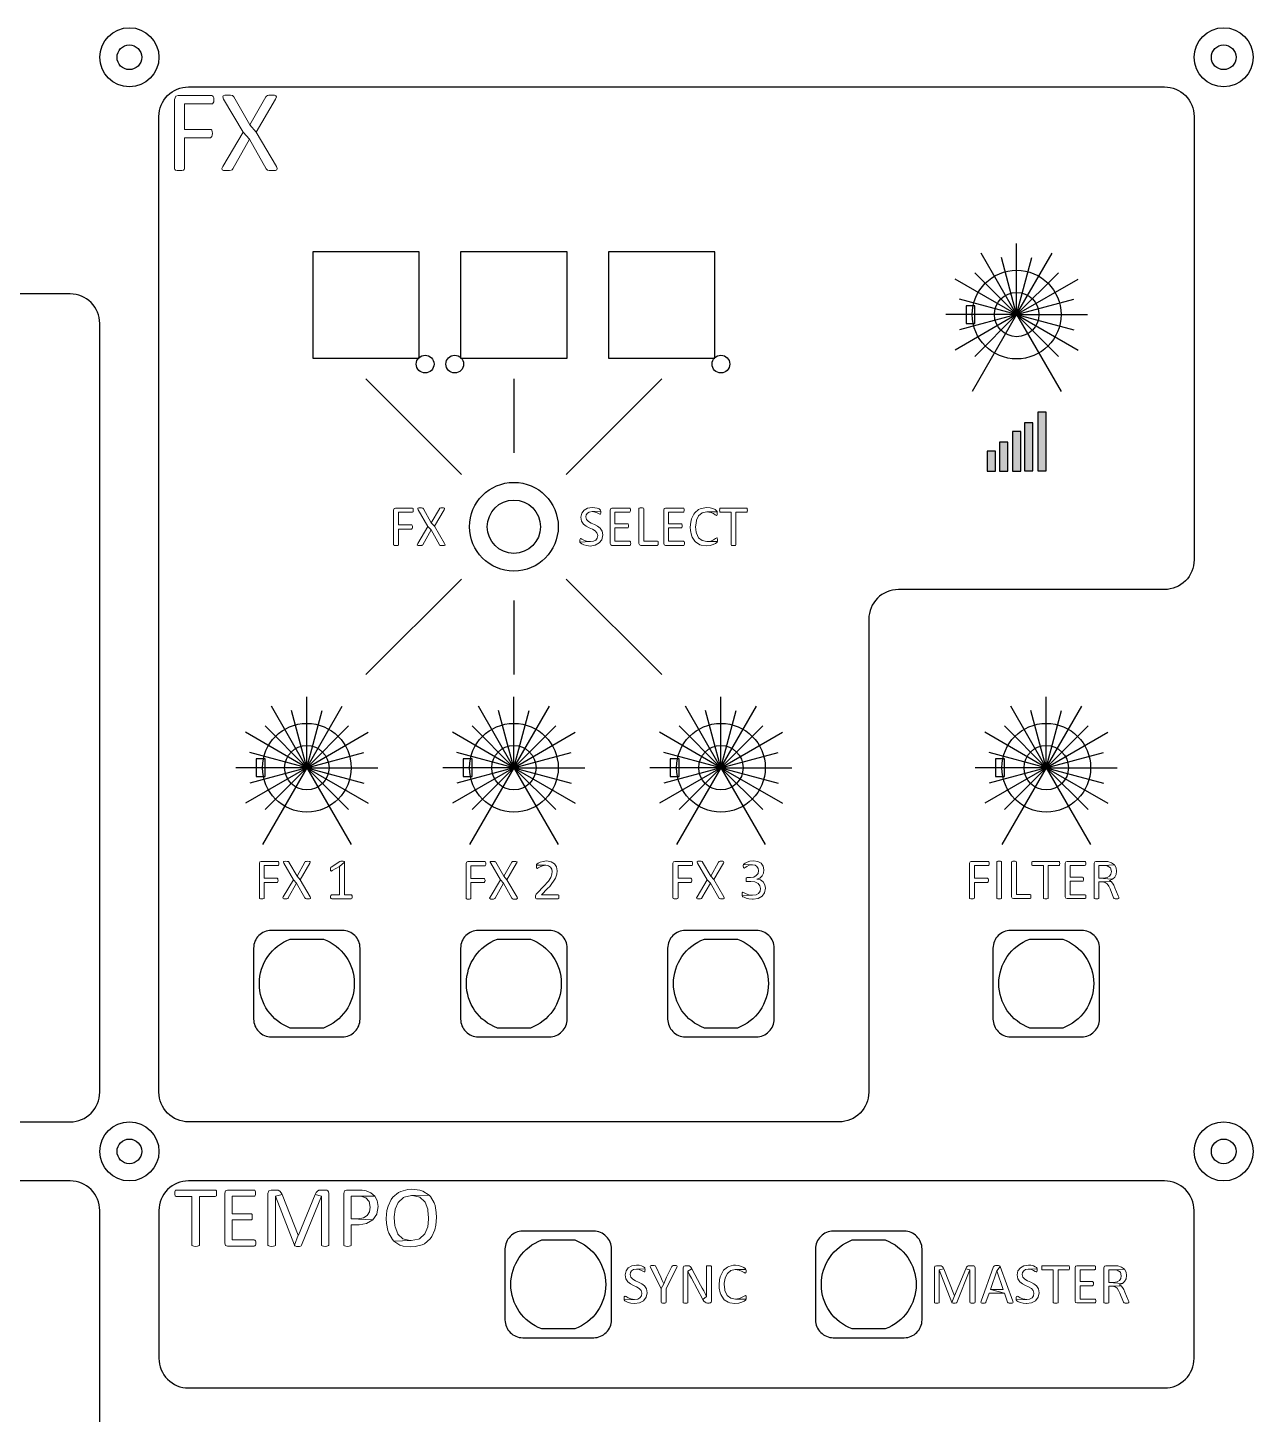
# Model space of a CAD drawing. Extents: x 0 to 1200, y 0 to 890.
# Drawn here: x 785.6 to 1200, y 421.1 to 890 of the extents above; entities that cross this region are included whole.
import ezdxf

# ---------------------------------------------------------------- set-up
doc = ezdxf.new("R2010")
doc.units = 0
doc.header["$MEASUREMENT"] = 0
for name, color, linetype in [('FRONT', 174, 'CONTINUOUS'), ('LABELS__CHASSIS_', 7, 'CONTINUOUS'), ('PANEL', 94, 'CONTINUOUS')]:
    doc.layers.add(name, color=color, linetype=linetype)

msp = doc.modelspace()

# ---------------------------------------------------------------- hatches: boundary and pattern name
at = {"layer": 'LABELS__CHASSIS_'}
for points in [[(1127.21, 740.1), (1130, 740.1), (1130, 760), (1127.21, 760)], [(1122.69, 740.15), (1125.48, 740.15), (1125.48, 756.39), (1122.69, 756.39)], [(1118.58, 740.05), (1121.38, 740.05), (1121.38, 753.44), (1118.58, 753.44)], [(1110, 740), (1112.83, 740), (1112.83, 746.77), (1110, 746.77)], [(1114.19, 740), (1117.02, 740), (1117.02, 749.87), (1114.19, 749.87)]]:
    msp.add_hatch(color=256, dxfattribs=at).paths.add_polyline_path(points)

# ---------------------------------------------------------------- linework, layer by layer
at = {"layer": 'FRONT', "linetype": 'Continuous'}
for points in [[(810, 880, -1), (830, 880, -1)], [(1180, 880, -1), (1200, 880, -1)], [(1105, 793, -1), (1135, 793, -1)], [(935, 721.25, -1), (965, 721.25, -1)], [(865, 639.75, -1), (895, 639.75, -1)], [(935, 639.75, -1), (965, 639.75, -1)], [(1005, 639.75, -1), (1035, 639.75, -1)], [(1115, 639.75, -1), (1145, 639.75, -1)], [(868, 548.75), (892, 548.75, 0.414214), (898, 554.75), (898, 578.75, 0.414214), (892, 584.75), (868, 584.75, 0.414214), (862, 578.75), (862, 554.75, 0.414214)], [(938, 548.75), (962, 548.75, 0.414214), (968, 554.75), (968, 578.75, 0.414214), (962, 584.75), (938, 584.75, 0.414214), (932, 578.75), (932, 554.75, 0.414214)], [(1008, 548.75), (1032, 548.75, 0.414214), (1038, 554.75), (1038, 578.75, 0.414214), (1032, 584.75), (1008, 584.75, 0.414214), (1002, 578.75), (1002, 554.75, 0.414214)], [(1118, 548.75), (1142, 548.75, 0.414214), (1148, 554.75), (1148, 578.75, 0.414214), (1142, 584.75), (1118, 584.75, 0.414214), (1112, 578.75), (1112, 554.75, 0.414214)], [(810, 510, -1), (830, 510, -1)], [(1180, 510, -1), (1200, 510, -1)], [(953, 447), (977, 447, 0.414214), (983, 453), (983, 477, 0.414214), (977, 483), (953, 483, 0.414214), (947, 477), (947, 453, 0.414214)], [(1058, 447), (1082, 447, 0.414214), (1088, 453), (1088, 477, 0.414214), (1082, 483), (1058, 483, 0.414214), (1052, 477), (1052, 453, 0.414214)]]:
    msp.add_lwpolyline(points, format="xyb", close=True, dxfattribs=at)
at = {"layer": 'LABELS__CHASSIS_', "linetype": 'Continuous'}
for p, q in [((1120, 793), (1120, 817)), ((1120, 793), (1108, 813.78)), ((1120, 793), (1114.82, 812.32)), ((1120, 793), (1132, 813.78)), ((1120, 793), (1125.18, 812.32)), ((1120, 793), (1105.86, 807.14)), ((1120, 793), (1134.14, 807.14)), ((1120, 793), (1099.22, 805)), ((1120, 793), (1140.78, 805)), ((1120, 793), (1100.68, 798.18)), ((1120, 793), (1139.32, 798.18)), ((1120, 793), (1096, 793)), ((1120, 793), (1099.22, 781)), ((1120, 793), (1100.68, 787.82)), ((1120, 793), (1105, 767.02)), ((1120, 793), (1105.86, 778.86)), ((1120, 793), (1135, 767.02)), ((1120, 793), (1144, 793)), ((1120, 793), (1140.78, 781)), ((1120, 793), (1134.14, 778.86)), ((1120, 793), (1139.32, 787.82)), ((900, 771.25), (932.32, 738.93)), ((950, 771.25), (950, 746.25)), ((1000, 771.25), (967.68, 738.93)), ((932.32, 703.57), (900, 671.25)), ((967.68, 703.57), (1000, 671.25)), ((950, 696.25), (950, 671.25)), ((880, 639.75), (880, 663.75)), ((950, 639.75), (950, 663.75)), ((1020, 639.75), (1020, 663.75)), ((1130, 639.75), (1130, 663.75)), ((880, 639.75), (868, 660.53)), ((880, 639.75), (874.82, 659.07)), ((880, 639.75), (892, 660.53)), ((880, 639.75), (885.18, 659.07)), ((950, 639.75), (938, 660.53)), ((950, 639.75), (944.82, 659.07)), ((950, 639.75), (962, 660.53)), ((950, 639.75), (955.18, 659.07)), ((1020, 639.75), (1008, 660.53)), ((1020, 639.75), (1014.82, 659.07)), ((1020, 639.75), (1032, 660.53)), ((1020, 639.75), (1025.18, 659.07)), ((1130, 639.75), (1118, 660.53)), ((1130, 639.75), (1124.82, 659.07)), ((1130, 639.75), (1142, 660.53)), ((1130, 639.75), (1135.18, 659.07)), ((880, 639.75), (865.86, 653.89)), ((880, 639.75), (894.14, 653.89)), ((950, 639.75), (935.86, 653.89)), ((950, 639.75), (964.14, 653.89)), ((1020, 639.75), (1005.86, 653.89)), ((1020, 639.75), (1034.14, 653.89)), ((1130, 639.75), (1115.86, 653.89)), ((1130, 639.75), (1144.14, 653.89)), ((880, 639.75), (859.22, 651.75)), ((880, 639.75), (900.78, 651.75)), ((950, 639.75), (929.22, 651.75)), ((950, 639.75), (970.78, 651.75)), ((1020, 639.75), (999.22, 651.75)), ((1020, 639.75), (1040.78, 651.75)), ((1130, 639.75), (1109.22, 651.75)), ((1130, 639.75), (1150.78, 651.75)), ((880, 639.75), (860.68, 644.93)), ((880, 639.75), (899.32, 644.93)), ((950, 639.75), (930.68, 644.93)), ((950, 639.75), (969.32, 644.93)), ((1020, 639.75), (1000.68, 644.93)), ((1020, 639.75), (1039.32, 644.93)), ((1130, 639.75), (1110.68, 644.93)), ((1130, 639.75), (1149.32, 644.93)), ((880, 639.75), (856, 639.75)), ((880, 639.75), (859.22, 627.75)), ((880, 639.75), (860.68, 634.57)), ((880, 639.75), (865, 613.77)), ((880, 639.75), (865.86, 625.61)), ((880, 639.75), (895, 613.77)), ((880, 639.75), (904, 639.75)), ((880, 639.75), (900.78, 627.75)), ((880, 639.75), (894.14, 625.61)), ((880, 639.75), (899.32, 634.57)), ((950, 639.75), (926, 639.75)), ((950, 639.75), (929.22, 627.75)), ((950, 639.75), (930.68, 634.57)), ((950, 639.75), (935, 613.77)), ((950, 639.75), (935.86, 625.61)), ((950, 639.75), (965, 613.77)), ((950, 639.75), (974, 639.75)), ((950, 639.75), (970.78, 627.75)), ((950, 639.75), (964.14, 625.61)), ((950, 639.75), (969.32, 634.57)), ((1020, 639.75), (996, 639.75)), ((1020, 639.75), (999.22, 627.75)), ((1020, 639.75), (1000.68, 634.57)), ((1020, 639.75), (1005, 613.77)), ((1020, 639.75), (1005.86, 625.61)), ((1020, 639.75), (1035, 613.77)), ((1020, 639.75), (1044, 639.75)), ((1020, 639.75), (1040.78, 627.75)), ((1020, 639.75), (1034.14, 625.61)), ((1020, 639.75), (1039.32, 634.57)), ((1130, 639.75), (1106, 639.75)), ((1130, 639.75), (1109.22, 627.75)), ((1130, 639.75), (1110.68, 634.57)), ((1130, 639.75), (1115, 613.77)), ((1130, 639.75), (1115.86, 625.61)), ((1130, 639.75), (1145, 613.77)), ((1130, 639.75), (1154, 639.75)), ((1130, 639.75), (1150.78, 627.75)), ((1130, 639.75), (1144.14, 625.61)), ((1130, 639.75), (1149.32, 634.57))]:
    msp.add_line(p, q, dxfattribs=at)
for points in [[(1060, 520), (840, 520, -0.414214), (830, 530), (830, 860, -0.414214), (840, 870), (1040, 870), (1070, 870), (1170, 870, -0.414214), (1180, 860), (1180, 710, -0.414214), (1170, 700), (1080, 700, 0.414214), (1070, 690), (1070, 530, -0.414214)], [(400, 520), (800, 520, 0.414214), (810, 530), (810, 790, 0.414214), (800, 800), (400, 800, 0.414214), (390, 790), (390, 530, 0.414214)], [(400, 240), (800, 240, 0.414214), (810, 250), (810, 490, 0.414214), (800, 500), (400, 500, 0.414214), (390, 490), (390, 250, 0.414214)], [(840, 430), (1170, 430, 0.414214), (1180, 440), (1180, 490, 0.414214), (1170, 500), (840, 500, 0.414214), (830, 490), (830, 440, 0.414214)]]:
    msp.add_lwpolyline(points, format="xyb", close=True, dxfattribs=at)
at = {"layer": 'LABELS__CHASSIS_', "lineweight": 0}
for points in [[(847.92, 867.12), (836.5, 867.12), (835.68, 866.82), (835.31, 865.71), (835.31, 842.28), (835.38, 842.05), (835.61, 841.83), (836.13, 841.76), (836.94, 841.68), (837.76, 841.76), (838.28, 841.83), (838.57, 842.05), (838.65, 842.28), (838.65, 852.81), (847.4, 852.81), (847.62, 852.95), (847.84, 853.18), (847.99, 853.62), (848.06, 854.21), (847.99, 854.96), (847.84, 855.33), (847.62, 855.55), (847.4, 855.62), (838.65, 855.62), (838.65, 864.23), (847.92, 864.23), (848.14, 864.3), (848.36, 864.6), (848.51, 864.97), (848.51, 865.63), (848.51, 866.3), (848.36, 866.75), (848.14, 866.97)], [(853.25, 867.19), (852.22, 867.19), (851.7, 866.97), (851.62, 866.6), (851.85, 865.86), (858.45, 854.66), (860.6, 852.36), (866.23, 842.28), (866.45, 842.05), (866.75, 841.83), (867.27, 841.76), (868.23, 841.68), (869.35, 841.76), (869.87, 841.91), (870.01, 842.35), (869.72, 843.02), (862.89, 854.73), (860.74, 857.11), (855.33, 866.6), (855.11, 866.9), (854.81, 867.12), (854.22, 867.19)], [(868.09, 867.19), (867.2, 867.19), (866.68, 867.12), (866.38, 866.9), (866.16, 866.6), (860.74, 857.11), (862.89, 854.73), (869.42, 865.86), (869.72, 866.6), (869.57, 866.97), (869.05, 867.19)], [(858.45, 854.66), (851.55, 843.02), (851.25, 842.35), (851.4, 841.91), (851.85, 841.76), (852.88, 841.68), (853.85, 841.76), (854.37, 841.83), (854.74, 841.98), (854.96, 842.28), (860.6, 852.36)], [(915.63, 727.54), (909.99, 727.54), (909.54, 727.4), (909.32, 726.88), (909.32, 715.16), (909.4, 715.09), (909.54, 714.94), (909.77, 714.94), (910.21, 714.86), (910.58, 714.94), (910.88, 714.94), (910.95, 715.09), (911.03, 715.16), (911.03, 720.43), (915.4, 720.43), (915.55, 720.5), (915.63, 720.65), (915.7, 720.87), (915.7, 721.17), (915.7, 721.46), (915.63, 721.69), (915.55, 721.84), (915.4, 721.84), (911.03, 721.84), (911.03, 726.14), (915.63, 726.14), (915.77, 726.21), (915.92, 726.28), (916, 726.51), (916, 726.88), (916, 727.17), (915.92, 727.4), (915.77, 727.54)], [(918.37, 727.62), (917.85, 727.62), (917.55, 727.54), (917.48, 727.32), (917.63, 726.95), (920.96, 721.32), (922, 720.2), (924.82, 715.16), (924.89, 715.01), (925.04, 714.94), (925.34, 714.86), (925.86, 714.86), (926.38, 714.94), (926.67, 715.01), (926.75, 715.16), (926.6, 715.53), (923.19, 721.39), (922.08, 722.58), (919.41, 727.32), (919.26, 727.47), (919.11, 727.54), (918.81, 727.62)], [(925.71, 727.62), (925.27, 727.62), (925.04, 727.54), (924.89, 727.47), (924.82, 727.32), (922.08, 722.58), (923.19, 721.39), (926.45, 726.95), (926.6, 727.32), (926.53, 727.54), (926.23, 727.62)], [(976.51, 727.77), (974.95, 727.54), (973.76, 726.88), (972.95, 725.84), (972.65, 724.43), (972.87, 723.1), (973.54, 722.13), (974.43, 721.46), (975.47, 720.87), (976.58, 720.43), (977.47, 719.91), (978.06, 719.24), (978.36, 718.28), (978.14, 717.39), (977.69, 716.72), (976.88, 716.35), (975.91, 716.2), (972.35, 716.05), (972.58, 715.75), (972.95, 715.46), (973.69, 715.09), (974.65, 714.86), (975.84, 714.72), (975.84, 714.72), (977.47, 715.01), (978.88, 715.75), (979.77, 716.87), (980.06, 718.5), (979.84, 719.76), (979.18, 720.72), (978.29, 721.46), (977.25, 721.98), (976.13, 722.5), (975.24, 723.02), (974.58, 723.69), (974.36, 724.58), (974.5, 725.32), (974.87, 725.84), (975.47, 726.21), (976.43, 726.36), (979.4, 726.51), (979.32, 726.73), (979.32, 726.8), (979.18, 726.95), (978.8, 727.25), (978.14, 727.47), (977.32, 727.69)], [(989.11, 727.54), (983.11, 727.54), (982.73, 727.4), (982.51, 726.88), (982.51, 715.61), (982.73, 715.09), (983.11, 714.94), (989.19, 714.94), (989.33, 714.94), (989.41, 715.09), (989.48, 715.31), (989.56, 715.61), (989.48, 715.98), (989.41, 716.2), (989.33, 716.27), (989.19, 716.35), (984.14, 716.35), (984.14, 720.87), (988.44, 720.87), (988.59, 720.87), (988.67, 721.02), (988.74, 721.24), (988.74, 721.54), (988.74, 721.84), (988.67, 722.06), (988.59, 722.21), (988.44, 722.21), (984.14, 722.21), (984.14, 726.21), (989.11, 726.21), (989.26, 726.21), (989.33, 726.36), (989.41, 726.58), (989.41, 726.88), (989.41, 727.17), (989.33, 727.4), (989.26, 727.54)], [(993.12, 727.62), (992.67, 727.62), (992.45, 727.54), (992.3, 727.47), (992.23, 727.32), (992.23, 715.61), (992.45, 715.09), (992.89, 714.94), (998.46, 714.94), (998.6, 715.01), (998.75, 715.09), (998.75, 715.31), (998.83, 715.68), (998.75, 715.98), (998.75, 716.2), (998.6, 716.35), (998.46, 716.42), (993.93, 716.42), (993.93, 727.32), (993.86, 727.47), (993.78, 727.54), (993.49, 727.62)], [(1007.28, 727.54), (1001.27, 727.54), (1000.83, 727.4), (1000.68, 726.88), (1000.68, 715.61), (1000.83, 715.09), (1001.27, 714.94), (1007.35, 714.94), (1007.5, 714.94), (1007.58, 715.09), (1007.65, 715.31), (1007.65, 715.61), (1007.65, 715.98), (1007.58, 716.2), (1007.5, 716.27), (1007.35, 716.35), (1002.31, 716.35), (1002.31, 720.87), (1006.54, 720.87), (1006.69, 720.87), (1006.83, 721.02), (1006.91, 721.24), (1006.91, 721.54), (1006.91, 721.84), (1006.83, 722.06), (1006.69, 722.21), (1006.54, 722.21), (1002.31, 722.21), (1002.31, 726.21), (1007.28, 726.21), (1007.43, 726.21), (1007.5, 726.36), (1007.58, 726.58), (1007.58, 726.88), (1007.58, 727.17), (1007.5, 727.4), (1007.43, 727.54)], [(1015.21, 727.77), (1014.55, 727.69), (1012.99, 727.25), (1012.47, 727.03), (1011.21, 725.99), (1010.84, 725.47), (1010.1, 723.91), (1009.8, 722.8), (1009.65, 721.09), (1009.73, 719.98), (1010.1, 718.35), (1010.25, 717.76), (1011.14, 716.42), (1011.43, 716.13), (1012.84, 715.16), (1013.36, 715.01), (1015.07, 714.79), (1016.33, 714.94), (1017.44, 715.24), (1018.18, 715.61), (1018.63, 715.9), (1018.7, 716.05), (1018.77, 716.27), (1015.29, 716.27), (1013.66, 716.57), (1012.47, 717.53), (1012.47, 717.53), (1011.73, 719.09), (1011.65, 719.46), (1011.43, 721.17), (1011.51, 721.76), (1011.73, 723.32), (1011.73, 723.47), (1012.47, 724.95), (1013.66, 725.91), (1015.21, 726.28), (1018.77, 726.28), (1018.7, 726.51), (1018.48, 726.66), (1018.03, 727.03), (1017.22, 727.4), (1016.33, 727.62)], [(1028.64, 727.54), (1019.89, 727.54), (1019.74, 727.54), (1019.59, 727.4), (1019.59, 727.17), (1019.51, 726.88), (1019.59, 726.51), (1019.59, 726.28), (1019.74, 726.21), (1019.89, 726.14), (1023.45, 726.14), (1023.45, 715.16), (1023.45, 715.09), (1023.59, 714.94), (1023.89, 714.94), (1024.26, 714.86), (1024.63, 714.94), (1024.93, 714.94), (1025.08, 715.09), (1025.08, 715.16), (1025.08, 726.14), (1028.64, 726.14), (1028.78, 726.21), (1028.93, 726.28), (1028.93, 726.51), (1029.01, 726.88), (1028.93, 727.17), (1028.93, 727.4), (1028.78, 727.54)], [(979.4, 726.51), (976.43, 726.36), (977.47, 726.21), (978.21, 725.91), (978.8, 725.62), (979.1, 725.47), (979.25, 725.54), (979.32, 725.62), (979.4, 725.84), (979.4, 726.21)], [(1018.77, 726.28), (1015.21, 726.28), (1016.55, 726.06), (1017.51, 725.69), (1018.11, 725.25), (1018.48, 725.02), (1018.63, 725.1), (1018.7, 725.25), (1018.77, 725.47), (1018.77, 725.77), (1018.77, 726.06)], [(920.96, 721.32), (917.48, 715.53), (917.33, 715.16), (917.4, 715.01), (917.63, 714.94), (918.15, 714.86), (918.59, 714.86), (918.89, 714.94), (919.04, 715.01), (919.18, 715.16), (922, 720.2)], [(1018.63, 717.46), (1018.18, 717.31), (1017.51, 716.87), (1016.55, 716.42), (1015.29, 716.27), (1018.77, 716.27), (1018.85, 716.42), (1018.85, 716.72), (1018.85, 717.09), (1018.77, 717.31), (1018.7, 717.46)], [(972.65, 717.24), (972.5, 717.24), (972.43, 717.09), (972.35, 716.87), (972.35, 716.5), (972.35, 716.05), (975.91, 716.2), (974.58, 716.35), (973.69, 716.72), (973.02, 717.09)], [(870.24, 608.08), (864.53, 608.08), (864.09, 607.93), (863.94, 607.42), (863.94, 595.7), (863.94, 595.55), (864.09, 595.48), (864.31, 595.4), (864.76, 595.4), (865.13, 595.4), (865.42, 595.48), (865.57, 595.55), (865.57, 595.7), (865.57, 600.96), (869.95, 600.96), (870.09, 600.96), (870.17, 601.11), (870.24, 601.33), (870.32, 601.63), (870.24, 602), (870.17, 602.22), (870.09, 602.3), (869.95, 602.37), (865.57, 602.37), (865.57, 606.67), (870.24, 606.67), (870.32, 606.67), (870.47, 606.82), (870.54, 607.04), (870.54, 607.34), (870.54, 607.71), (870.47, 607.93), (870.32, 608.01)], [(872.91, 608.16), (872.39, 608.08), (872.1, 608.01), (872.1, 607.79), (872.24, 607.49), (875.51, 601.85), (876.55, 600.74), (879.36, 595.7), (879.51, 595.55), (879.66, 595.48), (879.88, 595.4), (880.4, 595.4), (880.92, 595.4), (881.22, 595.48), (881.29, 595.7), (881.14, 596.07), (877.73, 601.85), (876.69, 603.11), (873.95, 607.86), (873.88, 608.01), (873.65, 608.08), (873.36, 608.08)], [(880.33, 608.16), (879.88, 608.08), (879.59, 608.08), (879.44, 608.01), (879.36, 607.86), (876.69, 603.11), (877.73, 601.85), (881, 607.49), (881.14, 607.79), (881.07, 608.01), (880.77, 608.08)], [(891.9, 608.16), (891.6, 608.16), (891.45, 608.16), (891.3, 608.08), (891.15, 608.01), (888.26, 606.15), (888.11, 606.08), (888.04, 605.93), (888.04, 605.71), (887.97, 605.41), (888.04, 605.04), (888.11, 604.89), (888.34, 604.82), (888.56, 604.97), (891.01, 606.38), (892.71, 607.86), (892.71, 608.01), (892.56, 608.08), (892.34, 608.16)], [(892.71, 607.86), (891.01, 606.38), (891.01, 596.81), (888.41, 596.81), (888.26, 596.74), (888.19, 596.59), (888.04, 596.37), (888.04, 596.07), (888.04, 595.77), (888.19, 595.55), (888.26, 595.48), (888.41, 595.4), (895.01, 595.4), (895.16, 595.48), (895.23, 595.55), (895.31, 595.77), (895.31, 596.07), (895.31, 596.37), (895.23, 596.59), (895.16, 596.74), (895.01, 596.81), (892.71, 596.81)], [(940.17, 608.01), (934.46, 608.01), (934.02, 607.86), (933.87, 607.34), (933.87, 595.62), (933.87, 595.48), (934.02, 595.4), (934.24, 595.33), (934.68, 595.33), (935.05, 595.33), (935.35, 595.4), (935.5, 595.48), (935.5, 595.62), (935.5, 600.89), (939.87, 600.89), (940.02, 600.96), (940.1, 601.11), (940.17, 601.26), (940.24, 601.63), (940.17, 601.93), (940.1, 602.15), (940.02, 602.3), (939.87, 602.3), (935.5, 602.3), (935.5, 606.6), (940.17, 606.6), (940.24, 606.6), (940.39, 606.75), (940.47, 606.97), (940.47, 607.27), (940.47, 607.64), (940.39, 607.86), (940.24, 608.01)], [(942.84, 608.08), (942.32, 608.08), (942.02, 608.01), (942.02, 607.79), (942.17, 607.42), (945.43, 601.78), (946.47, 600.67), (949.29, 595.62), (949.44, 595.48), (949.59, 595.4), (949.81, 595.33), (950.33, 595.33), (950.85, 595.33), (951.14, 595.48), (951.22, 595.62), (951.07, 596), (947.66, 601.85), (946.62, 603.04), (943.88, 607.79), (943.73, 607.93), (943.58, 608.01), (943.28, 608.08)], [(950.26, 608.08), (949.81, 608.08), (949.51, 608.01), (949.37, 607.93), (949.29, 607.79), (946.62, 603.04), (947.66, 601.85), (950.92, 607.42), (951.07, 607.79), (951, 607.93), (950.7, 608.08)], [(961.01, 608.23), (959.9, 608.08), (958.93, 607.79), (958.26, 607.49), (957.82, 607.19), (957.67, 606.97), (957.6, 606.82), (960.78, 606.75), (961.75, 606.53), (962.42, 606.08), (962.79, 605.49), (962.94, 604.67), (962.86, 603.78), (962.49, 602.67), (961.67, 601.41), (961.45, 601.11), (960.27, 599.78), (957.74, 597.18), (957.52, 596.96), (957.45, 596.74), (957.37, 596.44), (957.37, 596.14), (957.37, 595.77), (957.45, 595.55), (957.67, 595.4), (957.89, 595.4), (964.86, 595.4), (965.01, 595.4), (965.16, 595.55), (965.23, 595.77), (965.23, 596.07), (965.23, 596.44), (965.16, 596.66), (965.01, 596.74), (964.86, 596.81), (959.38, 596.81), (961.38, 598.89), (962.12, 599.63), (963.08, 600.89), (963.23, 601.04), (964.12, 602.45), (964.57, 603.71), (964.64, 604.89), (964.42, 606.23), (963.75, 607.27), (962.64, 607.93)], [(957.6, 606.82), (957.6, 606.67), (957.6, 606.45), (957.6, 606.08), (957.67, 605.86), (957.74, 605.71), (957.89, 605.64), (958.26, 605.86), (958.86, 606.23), (959.67, 606.53), (960.78, 606.75)], [(1010.1, 608.08), (1004.39, 608.08), (1004.02, 607.93), (1003.79, 607.42), (1003.79, 595.7), (1003.87, 595.55), (1003.94, 595.48), (1004.24, 595.4), (1004.61, 595.4), (1005.05, 595.4), (1005.28, 595.48), (1005.43, 595.55), (1005.5, 595.7), (1005.5, 600.96), (1009.87, 600.96), (1009.95, 601.04), (1010.1, 601.11), (1010.17, 601.33), (1010.17, 601.63), (1010.17, 602), (1010.1, 602.22), (1009.95, 602.3), (1009.87, 602.37), (1005.5, 602.37), (1005.5, 606.67), (1010.1, 606.67), (1010.25, 606.67), (1010.32, 606.82), (1010.39, 607.04), (1010.39, 607.34), (1010.39, 607.71), (1010.32, 607.93), (1010.25, 608.01)], [(1012.77, 608.16), (1012.25, 608.16), (1012.03, 608.01), (1011.95, 607.86), (1012.1, 607.49), (1015.36, 601.85), (1016.47, 600.74), (1019.29, 595.7), (1019.37, 595.55), (1019.51, 595.48), (1019.81, 595.4), (1020.26, 595.4), (1020.85, 595.4), (1021.07, 595.48), (1021.15, 595.7), (1021, 596.07), (1017.59, 601.93), (1016.55, 603.11), (1013.81, 607.86), (1013.73, 608.01), (1013.58, 608.08), (1013.29, 608.16)], [(1020.18, 608.16), (1019.74, 608.16), (1019.51, 608.08), (1019.37, 608.01), (1019.22, 607.86), (1016.55, 603.11), (1017.59, 601.93), (1020.85, 607.49), (1021, 607.86), (1020.92, 608.01), (1020.7, 608.16)], [(1031.01, 608.31), (1029.82, 608.16), (1028.86, 607.86), (1028.19, 607.49), (1027.82, 607.27), (1027.67, 607.12), (1027.6, 606.97), (1030.64, 606.9), (1031.6, 606.75), (1032.2, 606.3), (1032.57, 605.71), (1032.71, 604.97), (1032.57, 604), (1031.97, 603.26), (1031.16, 602.74), (1029.97, 602.6), (1028.86, 602.6), (1028.71, 602.52), (1028.56, 602.45), (1028.49, 602.22), (1028.49, 601.93), (1028.49, 601.63), (1028.56, 601.41), (1028.71, 601.26), (1028.86, 601.26), (1030.12, 601.26), (1031.53, 601.11), (1032.57, 600.59), (1033.16, 599.85), (1033.38, 598.89), (1033.23, 598), (1032.71, 597.26), (1031.9, 596.81), (1030.71, 596.66), (1027.23, 596.44), (1027.3, 596.22), (1027.45, 596.14), (1027.82, 595.92), (1028.49, 595.62), (1029.45, 595.4), (1030.64, 595.25), (1030.93, 595.25), (1032.57, 595.55), (1033.9, 596.29), (1034.79, 597.48), (1035.09, 599.04), (1034.86, 600.15), (1034.27, 601.11), (1033.38, 601.78), (1032.12, 602.08), (1032.12, 602.08), (1033.16, 602.45), (1033.9, 603.19), (1034.35, 604.08), (1034.49, 605.19), (1034.27, 606.45), (1033.6, 607.42), (1032.49, 608.01)], [(1027.6, 606.97), (1027.52, 606.75), (1027.52, 606.45), (1027.6, 606.15), (1027.6, 605.93), (1027.67, 605.86), (1027.82, 605.78), (1028.19, 606.01), (1028.78, 606.38), (1029.6, 606.75), (1030.64, 606.9)], [(1110.35, 608.08), (1104.64, 608.08), (1104.27, 607.93), (1104.05, 607.42), (1104.05, 595.7), (1104.05, 595.55), (1104.2, 595.48), (1104.5, 595.4), (1104.87, 595.4), (1105.31, 595.4), (1105.53, 595.48), (1105.68, 595.55), (1105.76, 595.7), (1105.76, 600.96), (1110.13, 600.96), (1110.21, 601.04), (1110.35, 601.11), (1110.43, 601.33), (1110.43, 601.63), (1110.43, 602), (1110.35, 602.22), (1110.21, 602.3), (1110.13, 602.37), (1105.76, 602.37), (1105.76, 606.67), (1110.35, 606.67), (1110.5, 606.67), (1110.58, 606.82), (1110.65, 607.04), (1110.65, 607.34), (1110.65, 607.71), (1110.58, 607.93), (1110.5, 608.01)], [(1114.88, 595.7), (1114.88, 595.55), (1114.88, 595.55), (1114.73, 595.48), (1114.73, 595.48), (1114.51, 595.4), (1114.51, 595.4), (1114.06, 595.4), (1114.06, 595.4), (1113.69, 595.4), (1113.69, 595.4), (1113.39, 595.48), (1113.39, 595.48), (1113.25, 595.55), (1113.25, 595.55), (1113.25, 595.7), (1113.25, 595.7), (1113.25, 607.86), (1113.25, 607.93), (1113.25, 607.93), (1113.39, 608.08), (1113.39, 608.08), (1113.69, 608.16), (1113.69, 608.16), (1114.06, 608.16), (1114.06, 608.16), (1114.51, 608.16), (1114.51, 608.16), (1114.73, 608.08), (1114.73, 608.08), (1114.88, 607.93), (1114.88, 607.93), (1114.88, 607.86), (1114.88, 607.86), (1114.88, 595.7)], [(1119.1, 608.16), (1118.73, 608.16), (1118.44, 608.08), (1118.29, 607.93), (1118.29, 607.86), (1118.29, 596.14), (1118.44, 595.62), (1118.88, 595.48), (1124.44, 595.48), (1124.59, 595.48), (1124.74, 595.62), (1124.81, 595.85), (1124.81, 596.14), (1124.81, 596.51), (1124.74, 596.74), (1124.59, 596.89), (1124.44, 596.89), (1119.92, 596.89), (1119.92, 607.86), (1119.92, 607.93), (1119.77, 608.08), (1119.47, 608.16)], [(1134.23, 608.08), (1125.48, 608.08), (1125.33, 608.01), (1125.18, 607.93), (1125.18, 607.71), (1125.11, 607.34), (1125.18, 607.04), (1125.18, 606.82), (1125.33, 606.67), (1125.48, 606.67), (1129.04, 606.67), (1129.04, 595.7), (1129.04, 595.55), (1129.19, 595.48), (1129.49, 595.4), (1129.86, 595.4), (1130.23, 595.4), (1130.52, 595.48), (1130.67, 595.55), (1130.67, 595.7), (1130.67, 606.67), (1134.23, 606.67), (1134.38, 606.67), (1134.53, 606.82), (1134.53, 607.04), (1134.6, 607.34), (1134.53, 607.71), (1134.53, 607.93), (1134.38, 608.01)], [(1142.98, 608.08), (1137.05, 608.08), (1136.6, 607.93), (1136.38, 607.42), (1136.38, 596.14), (1136.6, 595.62), (1137.05, 595.48), (1143.06, 595.48), (1143.2, 595.48), (1143.35, 595.62), (1143.43, 595.85), (1143.43, 596.14), (1143.43, 596.44), (1143.35, 596.66), (1143.2, 596.81), (1143.06, 596.81), (1138.09, 596.81), (1138.09, 601.33), (1142.31, 601.33), (1142.46, 601.41), (1142.54, 601.48), (1142.61, 601.71), (1142.61, 602), (1142.61, 602.37), (1142.54, 602.52), (1142.46, 602.67), (1142.31, 602.74), (1138.09, 602.74), (1138.09, 606.67), (1142.98, 606.67), (1143.13, 606.75), (1143.28, 606.82), (1143.35, 607.04), (1143.35, 607.34), (1143.35, 607.71), (1143.28, 607.93), (1143.13, 608.01)], [(1149.43, 608.08), (1146.76, 608.08), (1146.39, 607.93), (1146.17, 607.42), (1146.17, 595.7), (1146.17, 595.55), (1146.32, 595.48), (1146.62, 595.4), (1146.99, 595.4), (1147.43, 595.4), (1147.65, 595.48), (1147.8, 595.55), (1147.8, 595.7), (1147.8, 601.11), (1148.99, 601.11), (1151.95, 601.26), (1151.36, 601.56), (1152.4, 602.08), (1147.8, 602.45), (1147.8, 606.67), (1149.28, 606.67), (1153.07, 606.9), (1152.1, 607.64), (1150.84, 608.01), (1150.25, 608.08)], [(1153.07, 606.9), (1149.28, 606.67), (1150.03, 606.67), (1150.62, 606.6), (1151.73, 605.86), (1152.03, 604.6), (1151.88, 603.71), (1151.44, 603.04), (1150.62, 602.6), (1149.51, 602.45), (1147.8, 602.45), (1152.4, 602.08), (1153.14, 602.74), (1153.66, 603.63), (1153.81, 604.75), (1153.66, 605.93)], [(875.51, 601.85), (872.02, 596.07), (871.87, 595.7), (871.95, 595.48), (872.24, 595.4), (872.69, 595.4), (873.21, 595.4), (873.51, 595.48), (873.65, 595.55), (873.73, 595.7), (876.55, 600.74)], [(945.43, 601.78), (941.95, 596), (941.8, 595.62), (941.88, 595.48), (942.17, 595.33), (942.62, 595.33), (943.14, 595.33), (943.36, 595.4), (943.58, 595.48), (943.66, 595.62), (946.47, 600.67)], [(1015.36, 601.85), (1011.95, 596.07), (1011.8, 595.7), (1011.88, 595.48), (1012.1, 595.4), (1012.62, 595.4), (1013.06, 595.4), (1013.36, 595.48), (1013.51, 595.55), (1013.58, 595.7), (1016.47, 600.74)], [(1151.95, 601.26), (1148.99, 601.11), (1149.95, 600.89), (1150.62, 600.44), (1151.21, 599.7), (1151.58, 598.74), (1152.77, 595.77), (1152.84, 595.62), (1152.99, 595.48), (1153.29, 595.4), (1153.66, 595.4), (1154.18, 595.4), (1154.4, 595.48), (1154.55, 595.55), (1154.55, 595.7), (1154.55, 595.92), (1154.33, 596.44), (1153.21, 599.18), (1152.84, 600.07), (1152.4, 600.74)], [(1027.45, 597.63), (1027.23, 597.48), (1027.23, 597.03), (1027.23, 596.66), (1027.23, 596.44), (1030.71, 596.66), (1029.45, 596.81), (1028.49, 597.11), (1027.82, 597.48)], [(915.55, 497.22), (914.14, 497.15), (911.77, 496.48), (910.95, 496.11), (909.1, 494.55), (908.51, 493.74), (907.47, 491.44), (907.1, 489.96), (906.87, 487.36), (906.95, 485.58), (907.39, 483.21), (907.69, 482.32), (908.95, 480.17), (909.4, 479.65), (915.33, 479.87), (914.88, 479.87), (912.51, 480.46), (910.81, 482.02), (910.73, 482.09), (909.84, 484.47), (909.77, 484.99), (909.54, 487.51), (909.54, 487.88), (909.84, 490.4), (909.92, 490.47), (910.88, 492.77), (912.66, 494.4), (912.96, 494.55), (915.4, 495.07), (921.33, 495.22), (919.18, 496.55), (918.15, 496.93)], [(848.96, 496.93), (835.84, 496.93), (835.61, 496.85), (835.46, 496.7), (835.39, 496.33), (835.32, 495.81), (835.39, 495.37), (835.46, 495), (835.61, 494.85), (835.84, 494.78), (841.17, 494.78), (841.17, 478.31), (841.17, 478.16), (841.4, 478.02), (841.84, 477.94), (842.43, 477.87), (843.03, 477.94), (843.4, 478.02), (843.62, 478.16), (843.7, 478.31), (843.7, 494.78), (848.96, 494.78), (849.18, 494.85), (849.41, 495), (849.48, 495.37), (849.48, 495.81), (849.48, 496.33), (849.41, 496.7), (849.18, 496.85)], [(862.16, 496.93), (853.19, 496.93), (852.52, 496.7), (852.22, 495.89), (852.22, 478.98), (852.52, 478.16), (853.19, 477.94), (862.23, 477.94), (862.46, 478.02), (862.6, 478.24), (862.75, 478.54), (862.75, 478.98), (862.75, 479.5), (862.6, 479.8), (862.46, 480.02), (862.23, 480.09), (854.74, 480.09), (854.74, 486.84), (861.12, 486.84), (861.34, 486.91), (861.49, 487.06), (861.57, 487.36), (861.57, 487.8), (861.57, 488.32), (861.49, 488.62), (861.34, 488.84), (861.12, 488.84), (854.74, 488.84), (854.74, 494.85), (862.16, 494.85), (862.38, 494.85), (862.53, 495.07), (862.6, 495.37), (862.68, 495.89), (862.6, 496.33), (862.53, 496.7), (862.38, 496.85)], [(869.5, 496.93), (867.94, 496.93), (867.2, 496.63), (866.83, 495.81), (866.83, 478.31), (866.91, 478.16), (867.13, 478.02), (867.5, 477.94), (868.09, 477.87), (868.76, 477.94), (869.13, 478.02), (869.35, 478.16), (869.35, 478.31), (869.35, 494.85), (869.43, 494.85), (871.65, 495.37), (871.35, 496.04), (870.91, 496.55), (870.32, 496.85)], [(871.65, 495.37), (869.43, 494.85), (875.8, 478.24), (877.06, 481.65)], [(882.77, 495.37), (877.14, 481.65), (877.06, 481.65), (875.8, 478.24), (875.88, 478.09), (876.1, 478.02), (876.47, 477.87), (876.99, 477.87), (877.51, 477.87), (877.88, 477.94), (878.1, 478.09), (878.25, 478.24), (884.93, 494.85), (884.93, 494.85)], [(886.41, 496.93), (884.78, 496.93), (884.11, 496.85), (883.59, 496.55), (883.15, 496.11), (882.77, 495.37), (884.93, 494.85), (884.93, 478.31), (885, 478.16), (885.22, 478.02), (885.59, 477.94), (886.19, 477.87), (886.78, 477.94), (887.15, 478.02), (887.37, 478.16), (887.45, 478.31), (887.45, 495.81), (887.37, 496.33), (887.15, 496.63), (886.78, 496.85)], [(897.53, 496.93), (893.45, 496.93), (892.79, 496.7), (892.49, 495.81), (892.49, 478.31), (892.56, 478.16), (892.79, 478.02), (893.16, 477.94), (893.75, 477.87), (894.34, 477.94), (894.71, 478.02), (894.94, 478.16), (895.01, 478.31), (895.01, 485.13), (897.16, 485.13), (897.75, 485.21), (900.2, 485.58), (902.35, 486.84), (895.01, 487.21), (895.01, 494.85), (897.31, 494.85), (902.94, 494.85), (901.61, 496.04), (900.05, 496.63), (898.72, 496.85)], [(902.94, 494.85), (897.31, 494.85), (898.64, 494.78), (899.98, 494.26), (901.02, 493.07), (901.46, 491.14), (901.24, 489.58), (900.42, 488.32), (899.16, 487.51), (897.31, 487.21), (895.01, 487.21), (902.35, 486.84), (903.69, 488.77), (903.69, 488.92), (904.13, 491.36), (903.83, 493.37)], [(921.33, 495.22), (915.4, 495.07), (915.77, 495.07), (918.15, 494.48), (919.93, 492.92), (920, 492.85), (920.89, 490.47), (920.96, 490.03), (921.19, 487.51), (921.19, 487.06), (920.89, 484.54), (920.89, 484.47), (919.93, 482.17), (918.07, 480.46), (917.78, 480.31), (915.33, 479.87), (909.4, 479.65), (911.47, 478.31), (912.58, 477.94), (915.18, 477.72), (916.66, 477.79), (918.96, 478.39), (919.78, 478.76), (921.71, 480.39), (922.3, 481.2), (923.26, 483.5), (923.63, 485.06), (923.86, 487.66), (923.78, 489.36), (923.34, 491.73), (923.04, 492.62), (921.78, 494.78)], [(991.42, 471.56), (989.94, 471.34), (988.68, 470.67), (987.94, 469.64), (987.64, 468.23), (987.86, 466.89), (988.53, 465.93), (989.42, 465.19), (990.46, 464.67), (991.5, 464.15), (992.39, 463.63), (993.05, 462.96), (993.28, 462.07), (993.13, 461.18), (992.61, 460.52), (991.87, 460.07), (990.83, 459.92), (987.34, 459.77), (987.49, 459.48), (987.94, 459.18), (988.6, 458.88), (989.57, 458.66), (990.75, 458.51), (990.83, 458.51), (992.46, 458.74), (993.87, 459.48), (994.76, 460.66), (995.05, 462.22), (994.83, 463.56), (994.17, 464.52), (993.28, 465.19), (992.16, 465.78), (991.12, 466.23), (990.23, 466.82), (989.57, 467.49), (989.35, 468.38), (989.42, 469.04), (989.79, 469.64), (990.46, 470.01), (991.42, 470.16), (994.31, 470.23), (994.31, 470.45), (994.24, 470.6), (994.17, 470.75), (993.79, 470.97), (993.13, 471.27), (992.31, 471.49)], [(994.31, 470.23), (991.42, 470.16), (992.39, 470.01), (993.2, 469.71), (993.79, 469.34), (994.09, 469.27), (994.24, 469.27), (994.31, 469.41), (994.31, 469.64), (994.39, 469.93)], [(996.91, 471.42), (996.39, 471.42), (996.17, 471.27), (996.09, 471.12), (996.24, 470.75), (999.8, 463.63), (1000.69, 465.19), (1000.17, 466.37), (999.73, 467.41), (997.95, 471.05), (997.87, 471.27), (997.72, 471.34), (997.43, 471.42)], [(1004.32, 471.42), (1003.88, 471.42), (1003.66, 471.34), (1003.51, 471.19), (1003.43, 471.05), (1001.65, 467.41), (1001.14, 466.3), (1000.69, 465.19), (1000.69, 465.19), (999.8, 463.63), (999.8, 458.96), (999.87, 458.81), (999.95, 458.74), (1000.25, 458.66), (1000.69, 458.66), (1001.06, 458.66), (1001.28, 458.74), (1001.43, 458.81), (1001.51, 458.96), (1001.51, 463.63), (1005.07, 470.75), (1005.21, 471.12), (1005.14, 471.27), (1004.84, 471.42)], [(1008.7, 471.34), (1007.88, 471.34), (1007.44, 471.19), (1007.22, 470.6), (1007.22, 458.96), (1007.22, 458.81), (1007.36, 458.74), (1007.66, 458.66), (1008.03, 458.66), (1008.48, 458.66), (1008.7, 458.74), (1008.85, 458.81), (1008.85, 458.96), (1008.85, 466.6), (1008.85, 468.08), (1008.85, 469.49), (1008.85, 469.49), (1010.18, 470.3), (1009.89, 470.82), (1009.59, 471.12), (1009.22, 471.27)], [(1010.18, 470.3), (1008.85, 469.49), (1009.44, 468.3), (1010.03, 467.12), (1013.89, 459.92), (1015.08, 460.96), (1014.63, 461.92), (1014.19, 462.81), (1013.67, 463.78), (1013.15, 464.74)], [(1015.89, 471.34), (1015.52, 471.34), (1015.22, 471.27), (1015.08, 471.19), (1015.08, 471.05), (1015.08, 464.22), (1015.08, 462.59), (1015.08, 460.96), (1015.08, 460.96), (1013.89, 459.92), (1014.26, 459.33), (1014.63, 458.96), (1015, 458.74), (1015.45, 458.66), (1016.04, 458.66), (1016.26, 458.74), (1016.49, 458.81), (1016.71, 459.03), (1016.78, 459.4), (1016.78, 471.05), (1016.71, 471.19), (1016.56, 471.27), (1016.34, 471.34)], [(1024.94, 471.49), (1024.27, 471.49), (1022.64, 471.05), (1022.2, 470.82), (1020.93, 469.79), (1020.49, 469.19), (1019.75, 467.63), (1019.53, 466.6), (1019.38, 464.89), (1019.45, 463.7), (1019.75, 462.15), (1019.97, 461.55), (1020.86, 460.15), (1021.08, 459.85), (1022.49, 458.96), (1023.01, 458.81), (1024.72, 458.51), (1026.05, 458.66), (1027.09, 459.03), (1027.91, 459.4), (1028.28, 459.7), (1028.42, 459.85), (1028.5, 460), (1024.94, 460.07), (1023.31, 460.37), (1022.12, 461.26), (1022.12, 461.33), (1021.38, 462.81), (1021.31, 463.26), (1021.16, 464.97), (1021.16, 465.48), (1021.45, 467.12), (1021.45, 467.19), (1022.2, 468.67), (1023.38, 469.71), (1024.86, 470.01), (1028.42, 470.08), (1028.35, 470.23), (1028.2, 470.45), (1027.76, 470.75), (1026.94, 471.12), (1025.98, 471.42)], [(1028.42, 470.08), (1024.86, 470.01), (1026.2, 469.86), (1027.16, 469.41), (1027.83, 469.04), (1028.2, 468.82), (1028.28, 468.9), (1028.42, 468.97), (1028.5, 469.19), (1028.5, 469.56), (1028.5, 469.86)], [(1093.9, 471.34), (1092.86, 471.34), (1092.35, 471.19), (1092.2, 470.6), (1092.2, 458.96), (1092.2, 458.81), (1092.35, 458.74), (1092.57, 458.66), (1093.01, 458.66), (1093.38, 458.66), (1093.68, 458.74), (1093.83, 458.81), (1093.83, 458.96), (1093.83, 469.93), (1093.83, 469.93), (1095.39, 470.3), (1095.16, 470.75), (1094.87, 471.12), (1094.5, 471.27)], [(1095.39, 470.3), (1093.83, 469.93), (1098.13, 458.88), (1099.02, 461.18)], [(1102.8, 470.3), (1099.02, 461.18), (1099.02, 461.18), (1098.13, 458.88), (1098.2, 458.81), (1098.35, 458.74), (1098.57, 458.66), (1098.94, 458.66), (1099.24, 458.66), (1099.54, 458.74), (1099.69, 458.81), (1099.76, 458.88), (1104.21, 469.93), (1104.21, 469.93)], [(1105.17, 471.34), (1104.06, 471.34), (1103.62, 471.27), (1103.32, 471.12), (1103.02, 470.82), (1102.8, 470.3), (1104.21, 469.93), (1104.21, 458.96), (1104.28, 458.81), (1104.36, 458.74), (1104.65, 458.66), (1105.03, 458.66), (1105.47, 458.66), (1105.69, 458.74), (1105.84, 458.81), (1105.92, 458.96), (1105.92, 470.6), (1105.84, 470.97), (1105.69, 471.19), (1105.47, 471.34)], [(1113.33, 471.42), (1112.81, 471.42), (1112.52, 471.34), (1112.37, 471.19), (1112.22, 471.05), (1107.99, 459.33), (1107.92, 458.96), (1107.99, 458.74), (1108.21, 458.66), (1108.73, 458.66), (1109.18, 458.66), (1109.4, 458.74), (1109.55, 458.81), (1109.62, 458.96), (1110.66, 462), (1115.93, 462), (1111.11, 463.33), (1113.26, 469.64), (1113.26, 469.64), (1114.44, 471.05), (1114.37, 471.19), (1114.15, 471.34), (1113.85, 471.42)], [(1114.44, 471.05), (1113.26, 469.64), (1115.48, 463.33), (1111.11, 463.33), (1115.93, 462), (1116.96, 458.96), (1117.11, 458.81), (1117.19, 458.74), (1117.48, 458.66), (1118, 458.66), (1118.45, 458.66), (1118.74, 458.74), (1118.82, 458.96), (1118.67, 459.33)], [(1124.01, 471.56), (1122.45, 471.34), (1121.27, 470.67), (1120.45, 469.64), (1120.15, 468.23), (1120.38, 466.89), (1121.04, 465.93), (1121.93, 465.19), (1122.97, 464.67), (1124.01, 464.15), (1124.97, 463.63), (1125.57, 462.96), (1125.86, 462.07), (1125.64, 461.18), (1125.2, 460.52), (1124.38, 460.07), (1123.42, 459.92), (1119.86, 459.77), (1120.08, 459.48), (1120.45, 459.18), (1121.19, 458.88), (1122.16, 458.66), (1123.27, 458.51), (1123.34, 458.51), (1124.97, 458.74), (1126.38, 459.48), (1127.27, 460.66), (1127.57, 462.22), (1127.35, 463.56), (1126.68, 464.52), (1125.79, 465.19), (1124.75, 465.78), (1123.64, 466.23), (1122.75, 466.82), (1122.08, 467.49), (1121.86, 468.38), (1122.01, 469.04), (1122.38, 469.64), (1122.97, 470.01), (1123.93, 470.16), (1126.9, 470.23), (1126.83, 470.45), (1126.83, 470.6), (1126.68, 470.75), (1126.31, 470.97), (1125.64, 471.27), (1124.82, 471.49)], [(1126.9, 470.23), (1123.93, 470.16), (1124.97, 470.01), (1125.71, 469.71), (1126.31, 469.34), (1126.6, 469.27), (1126.75, 469.27), (1126.83, 469.41), (1126.9, 469.64), (1126.9, 469.93)], [(1137.58, 471.34), (1128.83, 471.34), (1128.68, 471.34), (1128.53, 471.19), (1128.46, 470.97), (1128.46, 470.6), (1128.46, 470.3), (1128.53, 470.08), (1128.68, 469.93), (1128.83, 469.93), (1132.31, 469.93), (1132.31, 458.96), (1132.39, 458.81), (1132.54, 458.74), (1132.76, 458.66), (1133.2, 458.66), (1133.57, 458.66), (1133.87, 458.74), (1134.02, 458.81), (1134.02, 458.96), (1134.02, 469.93), (1137.58, 469.93), (1137.73, 469.93), (1137.8, 470.08), (1137.88, 470.3), (1137.88, 470.6), (1137.88, 470.97), (1137.8, 471.19), (1137.73, 471.34)], [(1146.33, 471.34), (1140.32, 471.34), (1139.95, 471.19), (1139.73, 470.67), (1139.73, 459.4), (1139.95, 458.88), (1140.32, 458.74), (1146.4, 458.74), (1146.55, 458.74), (1146.7, 458.88), (1146.77, 459.11), (1146.77, 459.4), (1146.77, 459.7), (1146.7, 459.92), (1146.55, 460.07), (1146.4, 460.07), (1141.44, 460.07), (1141.44, 464.59), (1145.66, 464.59), (1145.81, 464.67), (1145.88, 464.74), (1145.96, 464.97), (1145.96, 465.26), (1145.96, 465.63), (1145.88, 465.78), (1145.81, 465.93), (1145.66, 466), (1141.44, 466), (1141.44, 469.93), (1146.33, 469.93), (1146.48, 470.01), (1146.63, 470.08), (1146.63, 470.3), (1146.7, 470.6), (1146.63, 470.97), (1146.63, 471.19), (1146.48, 471.34)], [(1152.78, 471.34), (1150.11, 471.34), (1149.67, 471.19), (1149.52, 470.67), (1149.52, 458.96), (1149.52, 458.81), (1149.67, 458.74), (1149.96, 458.66), (1150.33, 458.66), (1150.7, 458.66), (1151, 458.74), (1151.15, 458.81), (1151.15, 458.96), (1151.15, 464.37), (1152.26, 464.37), (1155.3, 464.52), (1154.71, 464.82), (1155.75, 465.34), (1151.15, 465.71), (1151.15, 469.93), (1152.56, 469.93), (1156.41, 470.16), (1155.45, 470.9), (1154.19, 471.27), (1153.6, 471.34)], [(1156.41, 470.16), (1152.56, 469.93), (1153.37, 469.93), (1153.97, 469.86), (1155.08, 469.12), (1155.38, 467.86), (1155.23, 466.97), (1154.78, 466.3), (1153.97, 465.85), (1152.78, 465.71), (1151.15, 465.71), (1155.75, 465.34), (1156.49, 466), (1157.01, 466.89), (1157.16, 468.01), (1157.01, 469.19)], [(1155.3, 464.52), (1152.26, 464.37), (1153.3, 464.15), (1153.97, 463.7), (1154.49, 462.96), (1154.93, 462), (1156.12, 459.03), (1156.19, 458.88), (1156.34, 458.74), (1156.64, 458.66), (1157.01, 458.66), (1157.45, 458.66), (1157.75, 458.74), (1157.9, 458.81), (1157.9, 458.96), (1157.9, 459.18), (1157.67, 459.7), (1156.56, 462.44), (1156.19, 463.33), (1155.75, 464)], [(987.64, 461.03), (987.49, 460.96), (987.34, 460.89), (987.34, 460.66), (987.27, 460.29), (987.34, 459.77), (990.83, 459.92), (989.57, 460.15), (988.6, 460.52), (988.01, 460.89)], [(1028.28, 461.26), (1027.91, 461.03), (1027.24, 460.66), (1026.27, 460.22), (1024.94, 460.07), (1028.5, 460), (1028.5, 460.22), (1028.5, 460.52), (1028.5, 460.89), (1028.5, 461.11), (1028.42, 461.18)], [(1120.15, 461.03), (1120, 460.96), (1119.93, 460.89), (1119.86, 460.66), (1119.86, 460.29), (1119.86, 459.77), (1123.42, 459.92), (1122.08, 460.15), (1121.19, 460.52), (1120.52, 460.89)]]:
    msp.add_lwpolyline(points, close=True, dxfattribs=at)
at = {"layer": 'LABELS__CHASSIS_', "linetype": 'Continuous'}
for points in [[(1127.21, 740.1), (1130, 740.1), (1130, 760), (1127.21, 760)], [(1122.69, 740.15), (1125.48, 740.15), (1125.48, 756.39), (1122.69, 756.39)], [(1118.58, 740.05), (1121.38, 740.05), (1121.38, 753.44), (1118.58, 753.44)], [(1110, 740), (1112.83, 740), (1112.83, 746.77), (1110, 746.77)], [(1114.19, 740), (1117.02, 740), (1117.02, 749.87), (1114.19, 749.87)]]:
    msp.add_lwpolyline(points, close=True, dxfattribs=at)
at = {"layer": 'PANEL', "linetype": 'Continuous'}
for points in [[(815.83, 880, -1), (824.17, 880, -1)], [(1185.83, 880, -1), (1194.17, 880, -1)], [(1112.5, 793, -1), (1127.5, 793, -1)], [(917, 776.25, -1), (923, 776.25, -1)], [(927, 776.25, -1), (933, 776.25, -1)], [(1017, 776.25, -1), (1023, 776.25, -1)], [(941, 721.25, -1), (959, 721.25, -1)], [(872.5, 639.75, -1), (887.5, 639.75, -1)], [(942.5, 639.75, -1), (957.5, 639.75, -1)], [(1012.5, 639.75, -1), (1027.5, 639.75, -1)], [(1122.5, 639.75, -1), (1137.5, 639.75, -1)], [(885.58, 581.79, -0.695486), (885.58, 551.71), (874.42, 551.71, -0.695487), (874.42, 581.79)], [(955.58, 581.79, -0.695486), (955.58, 551.71), (944.42, 551.71, -0.695487), (944.42, 581.79)], [(1025.58, 581.79, -0.695486), (1025.58, 551.71), (1014.42, 551.71, -0.695487), (1014.42, 581.79)], [(1135.58, 581.79, -0.695486), (1135.58, 551.71), (1124.42, 551.71, -0.695487), (1124.42, 581.79)], [(815.83, 510, -1), (824.17, 510, -1)], [(1185.83, 510, -1), (1194.17, 510, -1)], [(970.58, 480.04, -0.695486), (970.58, 449.96), (959.42, 449.96, -0.695487), (959.42, 480.04)], [(1075.58, 480.04, -0.695486), (1075.58, 449.96), (1064.42, 449.96, -0.695487), (1064.42, 480.04)]]:
    msp.add_lwpolyline(points, format="xyb", close=True, dxfattribs=at)
for points in [[(882, 778.25), (918, 778.25), (918, 814.25), (882, 814.25)], [(932, 778.25), (968, 778.25), (968, 814.25), (932, 814.25)], [(982, 778.25), (1018, 778.25), (1018, 814.25), (982, 814.25)], [(1102.9, 790), (1105.9, 790), (1105.9, 796), (1102.9, 796)], [(862.9, 636.75), (865.9, 636.75), (865.9, 642.75), (862.9, 642.75)], [(932.9, 636.75), (935.9, 636.75), (935.9, 642.75), (932.9, 642.75)], [(1002.9, 636.75), (1005.9, 636.75), (1005.9, 642.75), (1002.9, 642.75)], [(1112.9, 636.75), (1115.9, 636.75), (1115.9, 642.75), (1112.9, 642.75)]]:
    msp.add_lwpolyline(points, close=True, dxfattribs=at)

doc.saveas('drawing.dxf')
